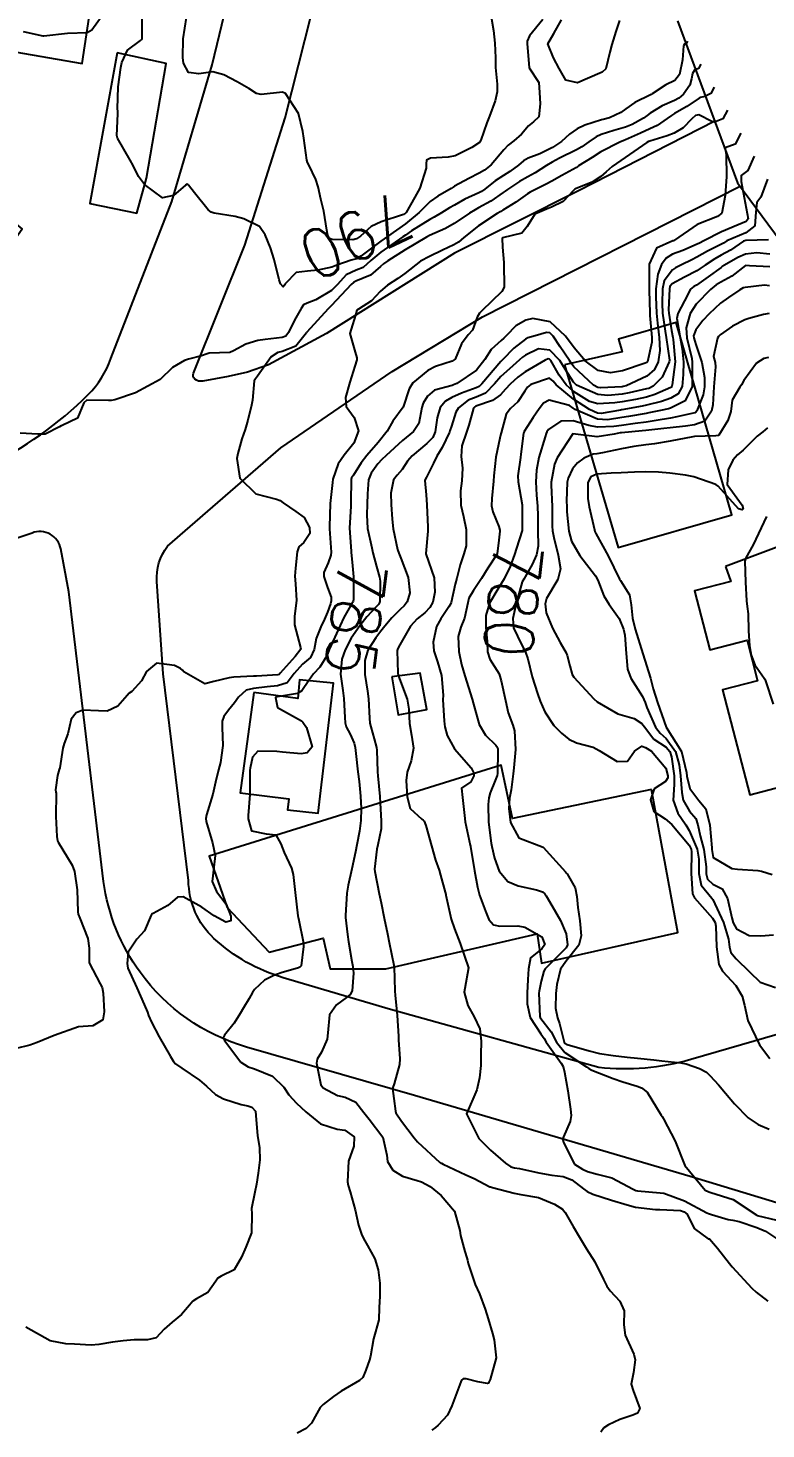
# Model space of a CAD drawing. Header units: metres. Extents: x 318500 to 325275, y 7408834 to 7428799.
# Drawn here: x 323362 to 323422.7, y 7421109.9 to 7421225 of the extents above; entities that cross this region are included whole.
import ezdxf
from ezdxf.enums import TextEntityAlignment as Align

# ---------------------------------------------------------------- set-up
doc = ezdxf.new("R2010")
doc.units = ezdxf.units.M
doc.header["$MEASUREMENT"] = 0
for name, color, linetype in [('Area', 45, 'Continuous'), ('Cotas', 45, 'Continuous'), ('Curvas de Nivel 1m', 11, 'Continuous'), ('Curvas de Nivel 5m', 15, 'Continuous'), ('Edificações', 30, 'Continuous'), ('Vias Primárias', 230, 'Continuous')]:
    doc.layers.add(name, color=color, linetype=linetype)
doc.styles.add('Style-STANDARD', font='STANDARD.shx')

msp = doc.modelspace()

# ---------------------------------------------------------------- linework, layer by layer
at = {"layer": 'Area'}
msp.add_lwpolyline([(323415.42, 7421225.57), (323420.38, 7421212.26), (323440.1, 7421185.63), (323442.04, 7421183.98), (323447.34, 7421179.59), (323453.96, 7421174.06), (323458.37, 7421170.03), (323488.24, 7421151.01), (323497.25, 7421147.57), (323500.9, 7421146.22), (323513.41, 7421140.87)], dxfattribs=at)
at = {"layer": 'Curvas de Nivel 1m', "flags": 128}
for points, elevation in [([(323400.13, 7421225.75), (323400.3, 7421224.78), (323400.4, 7421223.74), (323400.46, 7421222.53), (323400.46, 7421221.74), (323400.59, 7421220.36), (323400.6, 7421219.74), (323400.45, 7421219), (323399.98, 7421217.75), (323399.74, 7421217.19), (323399.27, 7421215.76), (323399.15, 7421215.57), (323398.53, 7421215.16), (323397.14, 7421214.49), (323396.56, 7421214.37), (323395.13, 7421214.29), (323394.8, 7421214.14), (323394.77, 7421213.82), (323394.77, 7421213.47), (323394.25, 7421211.82), (323393.83, 7421211.09), (323393.13, 7421209.84), (323393.07, 7421209.77), (323392.89, 7421209.66), (323391.06, 7421209.05), (323390.25, 7421208.68), (323389.36, 7421207.89), (323389.04, 7421207.67), (323388.72, 7421207.58), (323387.04, 7421207.6), (323386.8, 7421207.69), (323386.68, 7421207.93), (323386.6, 7421208.37), (323386.34, 7421209.93), (323386.1, 7421210.92), (323385.87, 7421211.94), (323385.7, 7421212.54), (323385.12, 7421213.74), (323385.01, 7421213.95), (323384.95, 7421214.12), (323384.7, 7421215.95), (323384.63, 7421216.48), (323384.26, 7421217.96), (323383.2, 7421219.6), (323382.94, 7421219.72), (323381.2, 7421219.52), (323380.82, 7421219.62), (323380.18, 7421220.02), (323379.21, 7421220.56), (323378.11, 7421221.15), (323377.22, 7421221.39), (323376.07, 7421221.21), (323375.22, 7421221.34), (323374.8, 7421222.09), (323374.76, 7421222.56), (323374.79, 7421224.09), (323375.05, 7421225.86)], 791), ([(323416.25, 7421223.91), (323416.16, 7421223.75), (323416.01, 7421223.67), (323415.94, 7421223.51), (323415.84, 7421222.36), (323415.59, 7421221.18), (323415.22, 7421220.68), (323414.46, 7421220.31), (323413.35, 7421219.57), (323413.26, 7421219.52), (323413.21, 7421219.5), (323411.92, 7421218.87), (323411.19, 7421218.34), (323410.76, 7421218.04), (323409.84, 7421217.62), (323409.33, 7421217.48), (323409.18, 7421217.44), (323407.81, 7421217), (323407.17, 7421216.69), (323406.55, 7421216.27), (323405.88, 7421215.67), (323405.14, 7421215.17), (323404.1, 7421214.66), (323403.14, 7421214.28), (323402.78, 7421214.07), (323402.36, 7421213.72), (323401.65, 7421213.2), (323401.12, 7421212.88), (323400.43, 7421212.42), (323399.58, 7421211.75), (323399.31, 7421211.55), (323399.1, 7421211.44), (323397.95, 7421210.92), (323397.08, 7421210.44), (323396.67, 7421210.2), (323396.03, 7421209.8), (323395.43, 7421209.45), (323395.06, 7421209.25), (323393.55, 7421208.33), (323393.05, 7421207.98), (323392.85, 7421207.84), (323391.03, 7421206.56), (323390.21, 7421205.88), (323389.57, 7421205.32), (323389.01, 7421205.08), (323388.19, 7421204.72), (323387.47, 7421203.91), (323386.98, 7421203.41), (323385.69, 7421202.65), (323384.97, 7421202.39), (323384.68, 7421202.24), (323384.47, 7421201.95), (323383.93, 7421200.98), (323383.45, 7421199.96), (323383.23, 7421199.67), (323382.93, 7421199.57), (323381.52, 7421199.4), (323380.93, 7421199.3), (323379.93, 7421199), (323378.92, 7421198.46), (323378.61, 7421198.33), (323376.91, 7421198.27), (323376.75, 7421198.22), (323376.28, 7421198.06), (323375.21, 7421197.77), (323374.9, 7421197.66), (323373.9, 7421197.08), (323372.88, 7421196.1), (323370.87, 7421195.01), (323369.15, 7421194.44), (323368.86, 7421194.38), (323368.64, 7421194.38), (323366.86, 7421194.41), (323366.6, 7421194.18), (323366.09, 7421192.94), (323364.83, 7421192.32), (323364.75, 7421192.3), (323364.6, 7421192.21), (323363.43, 7421191.62), (323362.82, 7421191.61), (323361.37, 7421191.7)], 789), ([(323417.34, 7421222.02), (323417.16, 7421221.67), (323416.84, 7421221.51), (323416.66, 7421221.26), (323416.58, 7421220.82), (323416.45, 7421220.3), (323415.92, 7421219.54), (323415.54, 7421219.21), (323415.2, 7421219.03), (323414.17, 7421218.59), (323413.19, 7421217.98), (323412.95, 7421217.81), (323412.63, 7421217.58), (323411.71, 7421217.06), (323411.17, 7421216.85), (323410.21, 7421216.57), (323409.16, 7421216.23), (323408.75, 7421216.04), (323408.15, 7421215.64), (323407.57, 7421215.22), (323407.14, 7421214.98), (323405.74, 7421214.28), (323405.13, 7421213.96), (323404.67, 7421213.69), (323403.72, 7421213.1), (323403.12, 7421212.77), (323402.44, 7421212.38), (323401.46, 7421211.73), (323401.25, 7421211.58), (323401.1, 7421211.47), (323400.07, 7421210.76), (323399.08, 7421210.21), (323398.78, 7421210.05), (323398.32, 7421209.77), (323397.06, 7421208.92), (323396.34, 7421208.52), (323395.05, 7421207.94), (323394.8, 7421207.81), (323393.03, 7421206.76), (323391.6, 7421205.86), (323391.26, 7421205.62), (323391.01, 7421205.38), (323390.19, 7421204.69), (323388.99, 7421204.18), (323388.8, 7421204.09), (323388.6, 7421203.9), (323386.97, 7421202.19), (323386.71, 7421201.92), (323384.94, 7421200), (323384.92, 7421199.97), (323384.91, 7421199.95), (323384.04, 7421198.84), (323382.92, 7421198.41), (323382.57, 7421198.32), (323382.01, 7421197.98), (323380.89, 7421196.38), (323380.72, 7421196.17), (323380.61, 7421196), (323380.47, 7421194.4), (323380.41, 7421194), (323380.09, 7421192.76), (323379.89, 7421192.01), (323379.61, 7421191.23), (323379.27, 7421190.02), (323379.2, 7421189.62), (323379.45, 7421188.01), (323380.76, 7421186.72), (323382.46, 7421186.27), (323382.75, 7421186.16), (323383, 7421185.97), (323384.05, 7421185.25), (323384.74, 7421184.76), (323385.18, 7421183.94), (323385.2, 7421183.45), (323384.71, 7421182.72), (323384.29, 7421182.37), (323384.15, 7421181.95), (323384.02, 7421180.61), (323383.97, 7421179.95), (323384.03, 7421179.32), (323384.09, 7421177.95), (323383.93, 7421176.65), (323383.93, 7421175.95), (323384.44, 7421174.1), (323384.45, 7421173.94), (323384, 7421173.36), (323382.76, 7421171.97), (323382.66, 7421171.87), (323382.57, 7421171.84), (323380.82, 7421171.74), (323380.57, 7421171.74), (323378.94, 7421171.64), (323378.56, 7421171.6), (323377.3, 7421171.3), (323376.56, 7421171.11), (323374.83, 7421172.08), (323374.71, 7421172.22), (323374.57, 7421172.36), (323374.06, 7421172.6), (323372.58, 7421172.8), (323371.75, 7421172.11), (323371.34, 7421171.34), (323370.55, 7421170.48), (323370.35, 7421170.33), (323370.17, 7421170.14), (323369.41, 7421169.27), (323368.52, 7421168.86), (323367.81, 7421168.87), (323366.52, 7421168.94), (323365.98, 7421168.72), (323365.58, 7421168.19), (323365.28, 7421166.98), (323364.99, 7421166.2), (323364.87, 7421165.82), (323364.64, 7421164.21), (323364.59, 7421164.07), (323364.45, 7421163.58), (323364.27, 7421162.38), (323364.3, 7421162.21), (323364.32, 7421162.11), (323364.3, 7421160.21), (323364.39, 7421158.55), (323364.44, 7421158.21), (323364.51, 7421158.08), (323365.64, 7421156.19), (323365.83, 7421155.67), (323366.05, 7421154.18), (323366.11, 7421152.38), (323366.14, 7421152.18), (323366.29, 7421151.85), (323366.95, 7421150.17), (323367.04, 7421149.39), (323367.04, 7421148.17), (323367.94, 7421146.45), (323368.12, 7421146.16), (323368.21, 7421145.69), (323368.28, 7421144.16), (323368.18, 7421143.5), (323367.34, 7421143), (323366.18, 7421142.91), (323364.17, 7421142.21), (323362.76, 7421141.63), (323362.16, 7421141.4), (323361.04, 7421141.13)], 788), ([(323418.44, 7421220.13), (323418.17, 7421219.6), (323417.67, 7421219.35), (323417.33, 7421219.27), (323417.21, 7421219.21), (323416.2, 7421218.53), (323415.19, 7421217.95), (323414.93, 7421217.81), (323414.57, 7421217.56), (323413.76, 7421216.98), (323413.17, 7421216.71), (323412.38, 7421216.36), (323411.15, 7421215.79), (323411.02, 7421215.74), (323410.69, 7421215.61), (323409.14, 7421214.8), (323408.41, 7421214.36), (323407.3, 7421213.65), (323407.2, 7421213.58), (323407.13, 7421213.53), (323405.92, 7421212.86), (323405.11, 7421212.41), (323404.63, 7421212.16), (323403.71, 7421211.7), (323403.31, 7421211.49), (323403.09, 7421211.36), (323402.13, 7421210.68), (323401.07, 7421210.02), (323400.89, 7421209.91), (323400.61, 7421209.74), (323399.06, 7421208.72), (323397.86, 7421207.78), (323397.43, 7421207.4), (323397.04, 7421207.17), (323396.1, 7421206.74), (323395.03, 7421206.21), (323394.29, 7421205.82), (323393, 7421204.83), (323392.44, 7421204.4), (323391.57, 7421203.86), (323390.98, 7421203.34), (323390.28, 7421202.58), (323389.19, 7421201.89), (323389.05, 7421201.8), (323388.96, 7421201.4), (323388.59, 7421200.25), (323388.49, 7421199.9), (323388.92, 7421198.36), (323389.07, 7421197.89), (323389.07, 7421197.73), (323388.9, 7421197.21), (323388.49, 7421195.9), (323388.13, 7421194.64), (323388.19, 7421193.9), (323388.85, 7421192.98), (323389.2, 7421191.89), (323388.82, 7421190.88), (323388.03, 7421189.9), (323387.53, 7421189.17), (323387.1, 7421187.92), (323387.05, 7421187.64), (323386.88, 7421185.92), (323386.81, 7421184), (323386.81, 7421183.92), (323386.82, 7421183.83), (323386.95, 7421181.92), (323386.93, 7421181.68), (323386.69, 7421181.04), (323386.35, 7421180.24), (323386.35, 7421179.92), (323386.66, 7421179.01), (323386.96, 7421178.22), (323386.96, 7421177.92), (323386.89, 7421177.68), (323386.64, 7421177), (323386.32, 7421176.23), (323386.16, 7421175.92), (323385.71, 7421174.82), (323385.56, 7421173.93), (323385.26, 7421173.26), (323384.58, 7421172.71), (323383.9, 7421171.95), (323383.33, 7421171.18), (323382.55, 7421170.93), (323381.68, 7421170.86), (323380.55, 7421170.73), (323379.97, 7421170.58), (323379.32, 7421170.01), (323379.01, 7421169.54), (323378.52, 7421168.93), (323378.11, 7421168.43), (323377.99, 7421168.03), (323377.99, 7421167.51), (323378.04, 7421166.03), (323377.86, 7421164.64), (323377.69, 7421164.03), (323377.45, 7421163.03), (323377.22, 7421162.04), (323376.7, 7421160.33), (323376.63, 7421160.05), (323376.67, 7421159.78), (323377.2, 7421158.04), (323377.4, 7421157), (323377.3, 7421156.04), (323377.15, 7421154.85), (323377.52, 7421154.03), (323378.31, 7421153), (323378.71, 7421152.02), (323378.69, 7421151.62), (323378.29, 7421151.53), (323377.33, 7421152.03), (323376.31, 7421152.76), (323374.79, 7421153.6), (323374.32, 7421153.56), (323373.51, 7421152.89), (323372.3, 7421152.24), (323372.21, 7421152.2), (323372.14, 7421152.1), (323371.59, 7421150.8), (323370.98, 7421150.12), (323370.26, 7421149.05), (323370.16, 7421148.13), (323370.24, 7421147.75), (323370.98, 7421146.12), (323371.57, 7421144.74), (323371.84, 7421144.11), (323371.94, 7421143.86), (323372.18, 7421143.31), (323372.81, 7421142.09), (323373.74, 7421140.49), (323373.99, 7421140.08), (323374.14, 7421139.89), (323374.68, 7421139.52), (323376.12, 7421138.53), (323376.7, 7421138.04), (323377.44, 7421137.37), (323378.1, 7421136.99), (323379.55, 7421136.55), (323380.09, 7421136.44), (323380.42, 7421136.33), (323380.72, 7421135.99), (323380.78, 7421135.29), (323380.88, 7421133.99), (323381.05, 7421132.98), (323381.08, 7421131.98), (323380.94, 7421130.9), (323380.81, 7421129.99), (323380.66, 7421129.33), (323380.41, 7421127.99), (323380.43, 7421127.54), (323380.4, 7421125.99), (323379.94, 7421124.81), (323379.58, 7421124), (323378.98, 7421122.94), (323377.91, 7421122.42), (323377.64, 7421122.28), (323377.46, 7421122.03), (323376.82, 7421121.1), (323375.88, 7421120.57), (323375.56, 7421120.37), (323375.29, 7421120.06), (323374.65, 7421119.28), (323373.86, 7421118.65), (323373.22, 7421118.08), (323372.56, 7421117.37), (323371.84, 7421117.21), (323370.74, 7421117.21), (323369.83, 7421117.13), (323368.96, 7421117.01), (323367.83, 7421116.82), (323367.22, 7421116.77), (323365.83, 7421116.85), (323365.14, 7421116.88), (323363.83, 7421117.12), (323361.85, 7421118.23)], 787), ([(323419.54, 7421218.24), (323419.17, 7421217.53), (323418.47, 7421217.25), (323418.27, 7421217.31), (323417.18, 7421217.84), (323416.91, 7421217.8), (323416.6, 7421217.53), (323415.91, 7421216.79), (323415.16, 7421216.35), (323414.59, 7421216.12), (323413.15, 7421215.69), (323413.06, 7421215.66), (323412.91, 7421215.57), (323411.14, 7421214.36), (323410.07, 7421213.62), (323409.57, 7421213.18), (323409.12, 7421212.8), (323408.42, 7421212.33), (323407.1, 7421211.79), (323407, 7421211.75), (323406.87, 7421211.65), (323406.02, 7421210.73), (323405.08, 7421210.26), (323404.65, 7421210.11), (323403.7, 7421209.7), (323403.06, 7421208.67), (323402.64, 7421208.13), (323401.05, 7421207.74), (323401.02, 7421207.73), (323401.04, 7421206.98), (323401.14, 7421205.73), (323401.15, 7421205.6), (323401.18, 7421203.73), (323401.13, 7421203.58), (323400.99, 7421203.35), (323399.33, 7421201.75), (323399.16, 7421201.57), (323398.96, 7421201.24), (323398.56, 7421200.16), (323398.22, 7421199.77), (323397.66, 7421199.05), (323397.16, 7421197.79), (323396.91, 7421197.6), (323395.54, 7421197.17), (323394.9, 7421196.86), (323393.67, 7421195.83), (323393.36, 7421195.35), (323392.87, 7421193.84), (323392.01, 7421192.69), (323391.55, 7421191.86), (323390.82, 7421190.92), (323389.88, 7421189.87), (323389.43, 7421189.25), (323388.79, 7421188.26), (323388.63, 7421188.04), (323388.59, 7421187.89), (323388.58, 7421186.06), (323388.58, 7421185.89), (323388.56, 7421185.7), (323388.45, 7421183.89), (323388.59, 7421182.01), (323388.6, 7421181.89), (323388.69, 7421181.09), (323388.78, 7421179.89), (323388.79, 7421178.02), (323388.76, 7421177.89), (323388.72, 7421177.82), (323388.65, 7421177.71), (323387.99, 7421176.54), (323387.7, 7421175.9), (323386.95, 7421174.27), (323386.79, 7421173.92), (323386.58, 7421173.39), (323386.03, 7421172.48), (323385.51, 7421171.93), (323385.12, 7421171.38), (323384.55, 7421170.52), (323384.17, 7421170.32), (323382.54, 7421170.02), (323382.49, 7421170.02), (323382.36, 7421169.97), (323382.53, 7421169.17), (323384.27, 7421168.19), (323384.51, 7421168.05), (323384.61, 7421167.94), (323384.92, 7421167.52), (323385.4, 7421165.93), (323384.98, 7421165.44), (323384.48, 7421165.36), (323382.94, 7421165.5), (323382.48, 7421165.53), (323380.91, 7421165.57), (323380.48, 7421165.08), (323380.28, 7421164.18), (323380.27, 7421164), (323380.25, 7421162.18), (323380.25, 7421162), (323380.13, 7421160.28), (323380.13, 7421160), (323380.4, 7421159.02), (323381.6, 7421158.77), (323382.39, 7421158.7), (323382.8, 7421157.96), (323383.08, 7421157.25), (323383.68, 7421155.95), (323383.83, 7421155.43), (323383.99, 7421153.95), (323384.21, 7421152.03), (323384.23, 7421151.94), (323384.3, 7421151.69), (323384.66, 7421149.94), (323384.68, 7421149.52), (323384.47, 7421147.94), (323384.38, 7421147.81), (323384.25, 7421147.76), (323382.85, 7421147.35), (323382.24, 7421147.13), (323381.47, 7421146.74), (323380.64, 7421145.99), (323380.47, 7421145.74), (323380.21, 7421145.26), (323379.73, 7421144.47), (323379.47, 7421144.01), (323378.98, 7421143.22), (323378.17, 7421142.24), (323378.07, 7421142.02), (323378.17, 7421141.8), (323379.51, 7421140.01), (323380.13, 7421139.62), (323380.65, 7421139.47), (323382.12, 7421138.86), (323383.06, 7421137.96), (323383.48, 7421137.33), (323384.1, 7421136.64), (323384.88, 7421135.93), (323386.08, 7421134.95), (323387.45, 7421134.52), (323388.07, 7421134.42), (323388.84, 7421133.88), (323388.81, 7421133.12), (323388.37, 7421131.88), (323388.29, 7421130.17), (323388.35, 7421129.88), (323388.51, 7421129.37), (323388.93, 7421127.88), (323389.21, 7421126.62), (323389.44, 7421125.87), (323389.6, 7421125.52), (323389.94, 7421124.95), (323390.53, 7421123.85), (323390.81, 7421122.96), (323390.95, 7421121.85), (323390.95, 7421120.79), (323390.91, 7421119.85), (323390.86, 7421118.85), (323390.6, 7421117.85), (323390.43, 7421117.27), (323390.19, 7421115.86), (323390.11, 7421115.56), (323389.8, 7421114.7), (323389.55, 7421114.11), (323389.28, 7421113.87), (323387.78, 7421112.97), (323387.13, 7421112.54), (323386.29, 7421111.9), (323386.04, 7421111.63), (323385.76, 7421111.16), (323385.32, 7421110.35), (323384.9, 7421109.92), (323384.15, 7421109.52)], 786), ([(323421.74, 7421214.47), (323421.22, 7421213.28), (323420.68, 7421212.86), (323420.66, 7421212.37), (323421.24, 7421209.3), (323421.07, 7421209.08), (323420.41, 7421208.82), (323419.06, 7421208.24), (323417.61, 7421207.51), (323417.25, 7421207.32), (323417.05, 7421207.22), (323415.87, 7421206.71), (323415.03, 7421206.4), (323414.49, 7421206.09), (323414.12, 7421205.56), (323413.81, 7421204.76), (323413.65, 7421203.56), (323413.65, 7421202.9), (323413.7, 7421201.56), (323413.78, 7421200.74), (323413.92, 7421199.56), (323413.98, 7421198.5), (323413.85, 7421197.56), (323413.53, 7421196.93), (323412.9, 7421196.39), (323411.21, 7421195.6), (323410.97, 7421195.52), (323410.89, 7421195.51), (323409.09, 7421195.42), (323408.89, 7421195.45), (323408.53, 7421195.63), (323406.91, 7421197.16), (323406.69, 7421197.44), (323406.56, 7421197.66), (323405.79, 7421198.8), (323405.21, 7421199.68), (323404.94, 7421199.94), (323404.65, 7421199.98), (323403.72, 7421199.7), (323403.13, 7421199.52), (323402.94, 7421199.42), (323401.97, 7421198.68), (323401.05, 7421197.73), (323400.98, 7421197.66), (323400.91, 7421197.59), (323399.35, 7421195.75), (323399.12, 7421195.53), (323398.88, 7421195.43), (323397.67, 7421194.99), (323396.87, 7421194.62), (323396.34, 7421194.32), (323395.92, 7421193.8), (323395.67, 7421192.97), (323395.49, 7421191.8), (323395.3, 7421191.33), (323394.82, 7421190.85), (323393.61, 7421189.83), (323393.24, 7421189.4), (323392.79, 7421188.72), (323392.38, 7421188.25), (323392.08, 7421187.85), (323391.85, 7421186.77), (323391.88, 7421185.85), (323391.96, 7421184.62), (323392.06, 7421183.85), (323392.41, 7421182.14), (323392.51, 7421181.84), (323392.69, 7421181.42), (323393.29, 7421179.83), (323393.41, 7421178.58), (323393.21, 7421177.83), (323392.96, 7421177.52), (323392.64, 7421177.24), (323391.94, 7421176.53), (323391.35, 7421175.85), (323391.04, 7421175.43), (323390.61, 7421174.87), (323389.97, 7421173.87), (323389.73, 7421173.02), (323389.73, 7421171.87), (323389.93, 7421170.49), (323390.01, 7421169.87), (323390.1, 7421168.29), (323390.14, 7421167.87), (323390.22, 7421167.57), (323390.5, 7421166.58), (323390.68, 7421165.86), (323390.71, 7421165.64), (323390.76, 7421163.86), (323390.79, 7421163.53), (323390.95, 7421161.85), (323390.98, 7421161.3), (323391.07, 7421159.85), (323391.05, 7421159.2), (323390.78, 7421157.86), (323390.71, 7421157.52), (323390.52, 7421155.86), (323390.54, 7421155.67), (323390.91, 7421153.85), (323391.06, 7421153.11), (323391.32, 7421151.85), (323391.58, 7421150.55), (323391.72, 7421149.85), (323392.11, 7421147.98), (323392.13, 7421147.84), (323392.19, 7421145.87), (323392.19, 7421145.84), (323392.22, 7421145.53), (323392.39, 7421143.84), (323392.48, 7421142.14), (323392.5, 7421141.84), (323392.61, 7421140.3), (323392.57, 7421139.83), (323392.12, 7421138.24), (323392.02, 7421137.94), (323392, 7421137.84), (323392.1, 7421137.02), (323392.23, 7421135.98), (323392.28, 7421135.84), (323392.74, 7421135.17), (323393.77, 7421133.81), (323394.05, 7421133.48), (323395.89, 7421131.78), (323395.98, 7421131.73), (323396.03, 7421131.71), (323396.17, 7421131.64), (323398.02, 7421130.76), (323398.72, 7421130.45), (323400.01, 7421129.78), (323400.05, 7421129.77), (323400.23, 7421129.73), (323402, 7421129.26), (323402.55, 7421129.15), (323404, 7421128.9), (323405.31, 7421128.34), (323405.98, 7421127.93), (323406.2, 7421127.65), (323406.85, 7421126.52), (323407.36, 7421125.63), (323407.95, 7421124.69), (323408.63, 7421123.61), (323409.36, 7421122.16), (323409.63, 7421121.6), (323409.9, 7421121.23), (323410.7, 7421120.39), (323411.06, 7421119.58), (323411.03, 7421118.42), (323411.14, 7421117.58), (323411.83, 7421116.02), (323411.96, 7421115.57), (323411.81, 7421114.52), (323411.63, 7421113.57), (323411.79, 7421113.03), (323412.34, 7421111.56), (323412.15, 7421111.18), (323411.76, 7421111.02), (323410.68, 7421110.66), (323409.75, 7421110.23), (323409.37, 7421109.98), (323409.13, 7421109.61)], 784), ([(323422.84, 7421212.58), (323422.28, 7421211.09), (323421.96, 7421210.66), (323421.88, 7421209.85), (323421.78, 7421208.74), (323421.06, 7421208.17), (323419.49, 7421207.49), (323419.22, 7421207.32), (323419.05, 7421207.23), (323417.89, 7421206.65), (323417.03, 7421206.16), (323416.61, 7421205.94), (323415.77, 7421205.54), (323415.27, 7421205.29), (323415.01, 7421205.11), (323414.34, 7421204.22), (323414.2, 7421203.56), (323414.17, 7421202.36), (323414.21, 7421201.56), (323414.42, 7421200.09), (323414.5, 7421199.55), (323414.77, 7421197.69), (323414.76, 7421197.55), (323414.16, 7421196.29), (323413.43, 7421195.56), (323413.07, 7421195.38), (323412.89, 7421195.33), (323411.47, 7421195), (323410.88, 7421194.91), (323409.7, 7421194.79), (323408.88, 7421194.87), (323407.14, 7421195.65), (323406.89, 7421195.88), (323406.2, 7421196.96), (323405.76, 7421197.67), (323404.92, 7421198.53), (323404, 7421198.62), (323402.92, 7421198.11), (323402.68, 7421197.94), (323402.44, 7421197.71), (323401.63, 7421196.99), (323400.9, 7421196.34), (323400.37, 7421195.74), (323399.64, 7421194.99), (323398.87, 7421194.66), (323398.23, 7421194.41), (323397.42, 7421193.78), (323397.21, 7421193.43), (323396.84, 7421192.28), (323396.72, 7421191.9), (323396.69, 7421191.79), (323396.08, 7421190.53), (323395.64, 7421189.8), (323395.36, 7421189.24), (323394.78, 7421188.08), (323394.69, 7421187.9), (323394.66, 7421187.81), (323394.76, 7421186.63), (323394.83, 7421185.81), (323394.89, 7421183.97), (323394.9, 7421183.81), (323394.89, 7421183.64), (323394.73, 7421181.81), (323394.74, 7421181.77), (323395.41, 7421179.8), (323395.48, 7421178.62), (323395.3, 7421177.8), (323395.07, 7421177.38), (323394.64, 7421176.94), (323394.02, 7421176.43), (323393.48, 7421175.83), (323392.6, 7421174.3), (323392.43, 7421174.01), (323392.37, 7421173.84), (323392.42, 7421171.99), (323392.45, 7421171.84), (323392.57, 7421171.51), (323393.19, 7421169.83), (323393.33, 7421169.02), (323393.4, 7421167.83), (323393.55, 7421166.87), (323393.71, 7421165.82), (323393.53, 7421164.77), (323393.2, 7421163.83), (323393.13, 7421163.15), (323393.21, 7421161.83), (323393.46, 7421160.86), (323394.41, 7421159.97), (323394.51, 7421159.91), (323394.61, 7421159.81), (323394.74, 7421159.47), (323395.19, 7421157.8), (323395.54, 7421156.62), (323395.82, 7421155.79), (323395.95, 7421155.39), (323396.33, 7421153.99), (323396.37, 7421153.78), (323396.38, 7421153.73), (323396.81, 7421151.77), (323397.1, 7421150.96), (323397.56, 7421149.77), (323398.25, 7421147.76), (323397.93, 7421146.06), (323397.9, 7421145.76), (323398.2, 7421144.67), (323398.72, 7421143.75), (323399.19, 7421142.75), (323399.28, 7421141.74), (323399.27, 7421140.63), (323399.25, 7421139.74), (323399.15, 7421138.72), (323398.93, 7421137.75), (323398.09, 7421135.76), (323399.1, 7421133.74), (323400.05, 7421132.78), (323401.29, 7421131.71), (323401.73, 7421131.41), (323402.03, 7421131.33), (323402.45, 7421131.27), (323404.02, 7421130.92), (323405.1, 7421130.74), (323406.02, 7421130.62), (323406.74, 7421130.36), (323407.71, 7421129.62), (323408.01, 7421129.38), (323408.46, 7421129.16), (323410, 7421128.69), (323411.29, 7421128.29), (323411.99, 7421128.1), (323413.62, 7421127.91), (323413.99, 7421127.9), (323415.69, 7421127.82), (323415.98, 7421127.73), (323416.22, 7421127.52), (323416.8, 7421126.34), (323417.96, 7421125.51), (323417.98, 7421125.51), (323418.07, 7421125.49), (323418.71, 7421124.72), (323419.7, 7421123.46), (323419.93, 7421123.2), (323421.55, 7421121.44), (323421.9, 7421121.13), (323422.86, 7421120.39)], 783), ([(323422.92, 7421207.57), (323421.05, 7421207.53), (323420.86, 7421207.47), (323419.79, 7421206.74), (323419.03, 7421206.31), (323418.5, 7421206.02), (323417.7, 7421205.51), (323417.31, 7421205.23), (323417.01, 7421205.03), (323416.02, 7421204.52), (323415, 7421203.96), (323414.81, 7421203.74), (323414.77, 7421203.55), (323414.69, 7421201.83), (323414.71, 7421201.55), (323414.95, 7421200.13), (323415.06, 7421199.55), (323415.09, 7421199.39), (323415.23, 7421197.55), (323415, 7421195.66), (323414.98, 7421195.55), (323414.95, 7421195.49), (323414.89, 7421195.45), (323413.58, 7421194.87), (323412.88, 7421194.65), (323411.99, 7421194.47), (323410.87, 7421194.27), (323410.28, 7421194.19), (323408.87, 7421194.1), (323408.2, 7421194.31), (323406.88, 7421195.13), (323406.28, 7421195.66), (323405.7, 7421196.47), (323405.01, 7421197.68), (323404.91, 7421197.79), (323404.79, 7421197.8), (323404.55, 7421197.69), (323402.9, 7421196.74), (323402.31, 7421196.31), (323401.68, 7421195.72), (323401.3, 7421195.31), (323400.88, 7421194.86), (323400.23, 7421194.38), (323398.86, 7421193.91), (323398.76, 7421193.87), (323398.65, 7421193.76), (323398.26, 7421192.35), (323398.07, 7421191.77), (323397.69, 7421190.65), (323397.64, 7421189.78), (323397.74, 7421188.83), (323397.69, 7421187.78), (323397.6, 7421186.95), (323397.62, 7421185.78), (323397.83, 7421184.85), (323398.06, 7421183.77), (323398.04, 7421182.43), (323397.86, 7421181.77), (323397.57, 7421180.89), (323397.28, 7421179.77), (323397.15, 7421179.29), (323396.81, 7421177.78), (323396.77, 7421177.66), (323396.64, 7421177.44), (323395.97, 7421176.45), (323395.6, 7421175.8), (323395.33, 7421174.53), (323395.4, 7421173.8), (323395.7, 7421172.91), (323396.03, 7421171.79), (323396.15, 7421170.18), (323396.14, 7421169.79), (323396.23, 7421168.07), (323396.26, 7421167.78), (323396.3, 7421167.57), (323396.5, 7421166.85), (323397.09, 7421165.77), (323398.47, 7421164.21), (323398.68, 7421163.76), (323398.67, 7421163.54), (323398.45, 7421163.06), (323397.67, 7421162.53), (323397.76, 7421161.77), (323397.91, 7421160.27), (323397.97, 7421159.76), (323398.38, 7421157.85), (323398.4, 7421157.76), (323398.4, 7421157.74), (323398.75, 7421155.75), (323398.99, 7421154.4), (323399.16, 7421153.75), (323399.64, 7421152.41), (323399.93, 7421151.74), (323400.29, 7421151.31), (323400.83, 7421151.18), (323402.29, 7421151.23), (323402.88, 7421151.1), (323404.28, 7421150.3), (323404.52, 7421149.68), (323404.27, 7421149.33), (323403.35, 7421148.6), (323403.17, 7421147.69), (323403.12, 7421146.8), (323403.07, 7421145.69), (323403.08, 7421144.82), (323403.32, 7421143.69), (323404.18, 7421142.35), (323404.46, 7421141.96), (323404.64, 7421141.67), (323405.86, 7421139.94), (323406.04, 7421139.65), (323406.13, 7421139.19), (323406.41, 7421137.65), (323406.62, 7421136.16), (323406.69, 7421135.64), (323406.6, 7421135.13), (323406.06, 7421133.87), (323405.99, 7421133.72), (323405.99, 7421133.65), (323406.06, 7421133.41), (323406.97, 7421131.64), (323407.61, 7421131.21), (323408.02, 7421131.03), (323408.82, 7421130.81), (323410.02, 7421130.51), (323411.79, 7421129.57), (323412.01, 7421129.47), (323412.13, 7421129.44), (323414.01, 7421129.29), (323414.3, 7421129.25), (323416, 7421128.63), (323417.84, 7421127.63), (323417.98, 7421127.57), (323418.24, 7421127.49), (323419.61, 7421127.1), (323419.98, 7421127.04), (323420.51, 7421126.92), (323421.97, 7421126.43), (323422.67, 7421126.14), (323423.75, 7421125.41)], 782), ([(323423.03, 7421206.4), (323421.97, 7421206.52), (323421.03, 7421206.41), (323420.39, 7421206.12), (323419.29, 7421205.49), (323419.12, 7421205.39), (323419.02, 7421205.31), (323417.96, 7421204.55), (323417, 7421203.87), (323416.78, 7421203.74), (323416.51, 7421203.53), (323416.01, 7421202.57), (323415.45, 7421201.54), (323415.38, 7421201.12), (323415.64, 7421199.54), (323415.83, 7421198.63), (323415.93, 7421197.53), (323415.89, 7421196.53), (323415.82, 7421195.54), (323415.5, 7421194.92), (323414.88, 7421194.56), (323414.12, 7421194.31), (323412.87, 7421194), (323412.52, 7421193.92), (323410.86, 7421193.62), (323410.84, 7421193.62), (323410.75, 7421193.6), (323409.16, 7421193.32), (323408.86, 7421193.34), (323408.2, 7421193.64), (323406.87, 7421194.5), (323405.45, 7421195.67), (323405.2, 7421195.98), (323404.9, 7421196.22), (323403.36, 7421195.7), (323403.1, 7421195.49), (323402.88, 7421195.14), (323402.3, 7421194.28), (323401.69, 7421193.72), (323401.33, 7421193.25), (323400.92, 7421191.73), (323400.91, 7421191.65), (323400.83, 7421191.3), (323400.49, 7421189.73), (323400.33, 7421188.19), (323400.31, 7421187.74), (323400.17, 7421186.33), (323400.14, 7421185.74), (323400.24, 7421185.24), (323400.73, 7421184.04), (323400.82, 7421183.73), (323400.82, 7421183.64), (323400.71, 7421182.66), (323400.61, 7421181.82), (323400.57, 7421181.73), (323399.83, 7421180.6), (323399.32, 7421179.75), (323398.66, 7421178.76), (323398.28, 7421178.14), (323398.18, 7421177.76), (323397.91, 7421176.49), (323397.61, 7421175.77), (323397.4, 7421174.98), (323397.45, 7421173.77), (323397.67, 7421172.68), (323397.93, 7421171.77), (323398.54, 7421169.83), (323398.56, 7421169.76), (323398.58, 7421169.72), (323399.13, 7421167.75), (323399.64, 7421166.88), (323400.49, 7421166.06), (323400.64, 7421165.88), (323400.66, 7421165.73), (323400.66, 7421165.56), (323400.63, 7421163.73), (323400.6, 7421163.58), (323400.45, 7421163.16), (323400.03, 7421162.14), (323399.93, 7421161.74), (323399.87, 7421161.19), (323399.89, 7421159.74), (323400.1, 7421158.02), (323400.15, 7421157.73), (323400.37, 7421156.78), (323400.76, 7421155.72), (323401.48, 7421154.85), (323402.34, 7421154.51), (323403.84, 7421154.18), (323404.33, 7421154.01), (323404.51, 7421153.86), (323404.63, 7421153.68), (323405.09, 7421152.89), (323405.82, 7421151.66), (323406.28, 7421150.57), (323406.4, 7421149.65), (323406.27, 7421149.4), (323404.56, 7421147.68), (323404.44, 7421147.48), (323404.23, 7421146.67), (323404.05, 7421145.86), (323404.03, 7421145.68), (323404.11, 7421143.76), (323404.13, 7421143.68), (323404.19, 7421143.59), (323405.03, 7421142.52), (323405.48, 7421141.66), (323406.16, 7421140.81), (323407.94, 7421139.62), (323408.14, 7421139.5), (323408.39, 7421139.36), (323410.13, 7421138.67), (323410.94, 7421138.41), (323412.12, 7421138.03), (323412.46, 7421137.9), (323412.95, 7421137.56), (323414.09, 7421135.66), (323414.16, 7421135.54), (323414.27, 7421135.35), (323415.23, 7421133.53), (323416.04, 7421131.52), (323417.72, 7421129.49), (323418.01, 7421129.35), (323418.18, 7421129.31), (323420, 7421128.72), (323421.96, 7421127.44), (323421.98, 7421127.43), (323423.6, 7421127.04)], 781), ([(323423, 7421203.8), (323422.59, 7421203.85), (323420.99, 7421203.68), (323420.84, 7421203.63), (323420.56, 7421203.47), (323419.62, 7421202.85), (323418.98, 7421202.37), (323418.05, 7421201.5), (323417.53, 7421200.95), (323416.95, 7421200.2), (323416.76, 7421199.7), (323416.77, 7421199.52), (323416.93, 7421198.97), (323417.44, 7421197.51), (323417.66, 7421196.27), (323417.65, 7421195.51), (323417.55, 7421194.84), (323417.03, 7421193.52), (323416.95, 7421193.42), (323416.86, 7421193.38), (323415.37, 7421193.03), (323414.85, 7421192.92), (323413.68, 7421192.73), (323412.85, 7421192.6), (323411.95, 7421192.48), (323410.84, 7421192.34), (323410.2, 7421192.25), (323408.84, 7421192.2), (323408.14, 7421192.34), (323406.85, 7421192.7), (323405.84, 7421192.67), (323404.83, 7421191.99), (323404.7, 7421191.82), (323404.63, 7421191.68), (323404.55, 7421191.4), (323404.04, 7421189.69), (323403.83, 7421188.66), (323403.78, 7421187.7), (323403.85, 7421186.61), (323403.93, 7421185.69), (323403.95, 7421184.9), (323403.96, 7421183.69), (323403.98, 7421182.42), (323403.85, 7421181.69), (323403.49, 7421180.9), (323402.79, 7421179.71), (323402.67, 7421179.47), (323402.16, 7421177.71), (323401.88, 7421176.46), (323401.94, 7421175.71), (323402.6, 7421174.34), (323402.94, 7421173.7), (323403.13, 7421173.15), (323403.49, 7421171.69), (323403.92, 7421170.32), (323404.15, 7421169.68), (323404.53, 7421168.81), (323405.26, 7421167.67), (323405.88, 7421167.04), (323406.5, 7421166.55), (323407.12, 7421166.26), (323408.49, 7421165.89), (323408.99, 7421165.62), (323410.48, 7421164.71), (323411.31, 7421164.75), (323411.89, 7421165.58), (323412.49, 7421165.99), (323412.81, 7421165.88), (323413.3, 7421165.56), (323414.47, 7421164.18), (323414.63, 7421163.54), (323414.63, 7421163.37), (323414.45, 7421163.07), (323413.52, 7421162.48), (323413.2, 7421161.56), (323413.49, 7421160.62), (323414.41, 7421160.01), (323414.96, 7421159.53), (323416.38, 7421157.85), (323416.55, 7421157.52), (323416.59, 7421157.31), (323416.57, 7421155.52), (323416.67, 7421153.85), (323416.82, 7421153.51), (323418.31, 7421151.86), (323418.52, 7421151.49), (323418.59, 7421151.19), (323418.63, 7421149.48), (323418.82, 7421148.04), (323419.14, 7421147.48), (323420.23, 7421146.32), (323420.76, 7421145.45), (323420.95, 7421144.71), (323421.22, 7421143.45), (323422.17, 7421141.44), (323423.04, 7421140.31)], 779), ([(323422.97, 7421201.53), (323422.51, 7421201.45), (323421.3, 7421201.13), (323420.96, 7421201.01), (323419.96, 7421200.48), (323418.94, 7421199.77), (323418.8, 7421199.64), (323418.71, 7421199.49), (323418.4, 7421198.01), (323418.52, 7421197.5), (323418.55, 7421197.14), (323418.42, 7421195.5), (323418.33, 7421194.03), (323418.24, 7421193.5), (323417.68, 7421192.68), (323416.84, 7421192.38), (323416.09, 7421192.28), (323414.84, 7421192.13), (323414.32, 7421192.07), (323412.84, 7421191.92), (323412.52, 7421191.89), (323410.83, 7421191.73), (323410.72, 7421191.72), (323410.22, 7421191.61), (323408.83, 7421191.39), (323406.83, 7421191.65), (323405.54, 7421189.67), (323405.32, 7421189.15), (323405.04, 7421187.68), (323405.04, 7421187.42), (323405.12, 7421185.67), (323405.12, 7421184.06), (323405.15, 7421183.67), (323405.27, 7421183.12), (323405.62, 7421181.67), (323405.8, 7421180.55), (323405.59, 7421179.67), (323404.65, 7421178.11), (323404.56, 7421177.68), (323404.64, 7421176.93), (323405.15, 7421175.67), (323405.77, 7421174.49), (323406.28, 7421173.65), (323406.37, 7421173.43), (323406.58, 7421172.58), (323406.78, 7421171.86), (323406.91, 7421171.64), (323408.54, 7421169.87), (323408.83, 7421169.62), (323410.53, 7421168.64), (323411.86, 7421168.24), (323412.51, 7421167.85), (323412.71, 7421167.57), (323413.5, 7421166.55), (323414.49, 7421165.89), (323414.8, 7421165.54), (323414.93, 7421165.09), (323415.15, 7421163.53), (323415.16, 7421162.82), (323415.08, 7421161.53), (323415.47, 7421160.48), (323416.12, 7421159.52), (323416.4, 7421159.04), (323417.04, 7421157.51), (323417.18, 7421156.7), (323417.19, 7421155.51), (323417.38, 7421154.55), (323418.25, 7421153.49), (323418.33, 7421153.39), (323419.21, 7421151.48), (323419.63, 7421150.12), (323419.71, 7421149.47), (323419.81, 7421149.02), (323420.26, 7421148.5), (323421.35, 7421147.45), (323422.24, 7421146.59), (323423.5, 7421146.16)], 778), ([(323422.92, 7421197.91), (323422.52, 7421197.84), (323421.93, 7421197.45), (323420.9, 7421196.03), (323420.7, 7421195.67), (323420.55, 7421195.47), (323419.94, 7421194.41), (323419.83, 7421193.48), (323419.58, 7421192.75), (323418.83, 7421191.53), (323418.81, 7421191.51), (323418.58, 7421191.49), (323416.83, 7421191.41), (323416.7, 7421191.39), (323414.83, 7421191.05), (323413.55, 7421190.83), (323412.82, 7421190.74), (323411.83, 7421190.6), (323410.82, 7421190.4), (323409.27, 7421190.08), (323408.81, 7421190.01), (323408.49, 7421189.96), (323407.74, 7421189.64), (323407.2, 7421189.25), (323406.8, 7421188.76), (323406.44, 7421188), (323406.36, 7421187.66), (323406.31, 7421186.1), (323406.32, 7421185.66), (323406.33, 7421185.24), (323406.49, 7421183.65), (323406.72, 7421182.81), (323407.4, 7421181.64), (323408.68, 7421179.98), (323408.87, 7421179.63), (323409.37, 7421178.33), (323409.82, 7421177.61), (323410.63, 7421176.46), (323411, 7421175.59), (323411.11, 7421175.09), (323411.2, 7421173.59), (323411.31, 7421172.32), (323411.59, 7421171.58), (323412.55, 7421170.05), (323412.77, 7421169.57), (323412.92, 7421169.17), (323413.62, 7421167.55), (323414, 7421167.05), (323414.5, 7421166.61), (323415.28, 7421165.53), (323415.56, 7421164.44), (323415.68, 7421163.53), (323415.8, 7421162.16), (323415.89, 7421161.53), (323416.42, 7421160.64), (323416.95, 7421160.04), (323417.11, 7421159.51), (323417.29, 7421158.61), (323417.59, 7421157.5), (323417.79, 7421156.07), (323417.8, 7421155.5), (323417.89, 7421155.05), (323418.34, 7421154.65), (323419.12, 7421154.26), (323419.54, 7421153.47), (323419.89, 7421151.88), (323420.02, 7421151.46), (323420.29, 7421150.96), (323421.32, 7421150.42), (323422.29, 7421150.4), (323423.33, 7421150.47)], 777), ([(323422.84, 7421192.14), (323422.46, 7421191.82), (323421.99, 7421191.45), (323420.82, 7421190.31), (323420.38, 7421189.91), (323419.99, 7421189.48), (323419.6, 7421188.68), (323419.53, 7421187.48), (323420.75, 7421185.78), (323420.82, 7421185.47), (323420.75, 7421185.39), (323420.46, 7421185.47), (323418.78, 7421187.35), (323418.59, 7421187.49), (323416.79, 7421188.11), (323416.08, 7421188.24), (323414.79, 7421188.41), (323413.86, 7421188.49), (323412.79, 7421188.51), (323411.9, 7421188.48), (323410.79, 7421188.45), (323409.99, 7421188.42), (323408.79, 7421188.33), (323408.3, 7421188.12), (323408.07, 7421187.64), (323408.07, 7421186.33), (323408.16, 7421185.64), (323408.6, 7421183.76), (323408.64, 7421183.63), (323408.73, 7421183.46), (323409.72, 7421181.61), (323410.67, 7421179.71), (323410.74, 7421179.6), (323411.48, 7421178.41), (323411.63, 7421177.59), (323411.72, 7421176.5), (323411.95, 7421175.58), (323412.59, 7421173.57), (323413.2, 7421171.56), (323413.42, 7421170.7), (323413.78, 7421169.56), (323414.51, 7421167.54), (323415.75, 7421165.53), (323416.17, 7421163.82), (323416.2, 7421163.52), (323416.44, 7421162.51), (323417.2, 7421161.51), (323417.76, 7421160.84), (323418.08, 7421159.49), (323418.25, 7421157.63), (323418.26, 7421157.49), (323418.37, 7421156.83), (323419.89, 7421155.93), (323420.36, 7421155.86), (323422.04, 7421155.76), (323422.35, 7421155.71), (323423.22, 7421155.43)], 776)]:
    msp.add_lwpolyline(points, dxfattribs=dict(at, elevation=elevation))
at = {"layer": 'Curvas de Nivel 5m', "flags": 128}
for points, elevation in [([(323368.24, 7421226.18), (323367.27, 7421224.8), (323366.87, 7421224.59), (323365.26, 7421224.54), (323363.33, 7421224.31), (323363.26, 7421224.31), (323361.66, 7421224.66)], 790), ([(323404.35, 7421225.69), (323403.27, 7421224.35), (323403.08, 7421223.9), (323403.07, 7421223.71), (323403.23, 7421221.71), (323404.04, 7421220.52), (323404.08, 7421219.7), (323404.13, 7421218.76), (323404.04, 7421217.7), (323403.59, 7421217.29), (323403.17, 7421216.94), (323402.6, 7421216.27), (323401.98, 7421215.72), (323401.51, 7421215.36), (323401.14, 7421214.97), (323400.11, 7421213.75), (323399.57, 7421213.31), (323399.12, 7421213.05), (323398.26, 7421212.63), (323397.1, 7421211.99), (323396.99, 7421211.91), (323396.81, 7421211.79), (323395.73, 7421211.16), (323395.08, 7421210.74), (323394.62, 7421210.28), (323394.2, 7421209.82), (323393.06, 7421208.89), (323391.58, 7421207.86), (323391.04, 7421207.47), (323389.39, 7421206.25), (323389.02, 7421206.02), (323388.6, 7421205.9), (323387.42, 7421205.5), (323387.01, 7421205.33), (323385.85, 7421205.1), (323385.01, 7421205.02), (323384.07, 7421204.9), (323383.18, 7421203.97), (323383.1, 7421203.85), (323382.99, 7421203.73), (323382.77, 7421203.97), (323382.67, 7421204.3), (323382.27, 7421205.98), (323381.97, 7421206.92), (323381.53, 7421207.99), (323381.05, 7421208.68), (323379.77, 7421209.31), (323379.06, 7421209.49), (323377.33, 7421209.78), (323377.07, 7421209.86), (323376.83, 7421210.05), (323375.71, 7421211.45), (323375.21, 7421212.08), (323375.16, 7421212.14), (323375.1, 7421212.15), (323374.96, 7421212.08), (323373.97, 7421211.22), (323373.08, 7421211.03), (323371.59, 7421212.13), (323371.11, 7421212.8), (323370.66, 7421213.68), (323370.42, 7421214.14), (323369.37, 7421215.94), (323369.31, 7421216.16), (323369.4, 7421217.93), (323369.4, 7421218.16), (323369.38, 7421218.36), (323369.42, 7421220.16), (323369.64, 7421221.74), (323369.73, 7421222.15), (323370.21, 7421223.18), (323371.26, 7421223.96), (323371.36, 7421224.03), (323371.41, 7421224.13), (323371.41, 7421226)], 790), ([(323410.66, 7421225.61), (323410.35, 7421224.69), (323410.02, 7421223.62), (323409.88, 7421222.99), (323409.53, 7421221.63), (323409.23, 7421221.37), (323408.03, 7421220.84), (323407.22, 7421220.47), (323406.26, 7421220.7), (323405.69, 7421221.67), (323405.24, 7421222.54), (323404.76, 7421223.69), (323405.27, 7421224.54), (323405.88, 7421225.67)], 790), ([(323420.64, 7421216.36), (323420.17, 7421215.44), (323419.35, 7421215.14), (323419.35, 7421215.08), (323419.44, 7421214.57), (323419.47, 7421212.79), (323419.36, 7421211.22), (323419.07, 7421209.78), (323418.71, 7421209.5), (323417.06, 7421208.85), (323415.18, 7421207.55), (323415.1, 7421207.5), (323415.05, 7421207.49), (323413.7, 7421206.9), (323413.11, 7421205.57), (323413.1, 7421205.49), (323413.11, 7421203.57), (323413.11, 7421203.45), (323413.15, 7421201.57), (323413.16, 7421201.37), (323413.32, 7421199.57), (323413.32, 7421199.18), (323412.96, 7421197.57), (323412.94, 7421197.53), (323412.91, 7421197.5), (323412.78, 7421197.45), (323410.9, 7421196.81), (323409.93, 7421196.65), (323408.9, 7421196.86), (323407.84, 7421197.64), (323406.93, 7421198.71), (323406.23, 7421199.66), (323404.96, 7421200.85), (323403.53, 7421201.13), (323402.96, 7421200.99), (323402.15, 7421200.52), (323401.38, 7421199.73), (323401.16, 7421199.5), (323400.93, 7421199.32), (323400.1, 7421198.57), (323399.59, 7421197.75), (323398.9, 7421196.88), (323397.29, 7421195.78), (323397.02, 7421195.66), (323396.89, 7421195.62), (323395.45, 7421195.23), (323394.87, 7421194.75), (323394.52, 7421194.16), (323394.42, 7421193.82), (323394.17, 7421192.49), (323393.73, 7421191.83), (323392.82, 7421191.09), (323391.46, 7421189.85), (323391.13, 7421189.53), (323390.8, 7421189.17), (323390.24, 7421188.42), (323390.02, 7421187.87), (323389.93, 7421186.71), (323389.91, 7421185.87), (323389.87, 7421185), (323389.95, 7421183.87), (323390.29, 7421182.28), (323390.39, 7421181.86), (323390.68, 7421180.74), (323390.92, 7421179.86), (323390.97, 7421179.55), (323390.96, 7421177.86), (323390.86, 7421177.65), (323390.64, 7421177.43), (323389.89, 7421176.61), (323389.31, 7421175.88), (323388.6, 7421174.85), (323388.09, 7421173.9), (323387.82, 7421173.14), (323387.71, 7421171.9), (323387.9, 7421170.55), (323387.99, 7421169.9), (323388.07, 7421168.34), (323388.09, 7421167.9), (323388.18, 7421167.57), (323388.5, 7421166.96), (323388.84, 7421166.23), (323388.93, 7421165.88), (323388.98, 7421165.38), (323389.14, 7421163.88), (323389.24, 7421163.09), (323389.36, 7421161.88), (323389.41, 7421160.87), (323389.39, 7421159.88), (323389.28, 7421159), (323389.06, 7421157.88), (323388.96, 7421157.29), (323388.66, 7421155.89), (323388.34, 7421154.56), (323388.23, 7421153.89), (323388.12, 7421152.07), (323388.13, 7421151.89), (323388.28, 7421150.5), (323388.37, 7421149.89), (323388.66, 7421148.29), (323388.73, 7421147.88), (323388.79, 7421147.33), (323388.68, 7421145.88), (323388.52, 7421145.58), (323388.21, 7421145.32), (323387.38, 7421144.72), (323386.81, 7421143.91), (323386.68, 7421142.42), (323386.62, 7421141.91), (323386.15, 7421140.84), (323385.8, 7421140.26), (323385.74, 7421139.92), (323386.11, 7421138.14), (323386.29, 7421137.92), (323387.48, 7421137.27), (323388.1, 7421137.13), (323388.97, 7421136.74), (323389.64, 7421135.87), (323390.08, 7421135.32), (323391.19, 7421133.85), (323391.52, 7421132.37), (323391.59, 7421131.84), (323392.02, 7421131.15), (323392.83, 7421130.64), (323394.01, 7421130.29), (323394.38, 7421130.17), (323395.1, 7421129.79), (323396, 7421129.06), (323397.09, 7421127.77), (323397.54, 7421126.18), (323397.6, 7421125.76), (323397.94, 7421124.47), (323398.12, 7421123.94), (323398.15, 7421123.76), (323398.21, 7421123.48), (323398.78, 7421121.75), (323399.14, 7421120.99), (323399.62, 7421119.73), (323399.87, 7421118.92), (323400.21, 7421117.72), (323400.36, 7421117.2), (323400.51, 7421115.72), (323400.02, 7421113.94), (323399.92, 7421113.73), (323399.88, 7421113.65), (323399.8, 7421113.6), (323399.01, 7421113.74), (323398.04, 7421113.99), (323397.8, 7421113.99), (323397.68, 7421113.89), (323397.61, 7421113.76), (323397.12, 7421112.43), (323396.88, 7421111.77), (323396.52, 7421111.01), (323395.75, 7421110.19), (323395.54, 7421109.99), (323395.23, 7421109.79)], 785), ([(323423.02, 7421205.36), (323421.36, 7421205.46), (323421.02, 7421205.48), (323419.9, 7421204.59), (323419, 7421204.11), (323418.61, 7421203.88), (323418.15, 7421203.5), (323416.98, 7421202.29), (323416.48, 7421201.53), (323416.14, 7421200.34), (323416.21, 7421199.53), (323416.6, 7421197.84), (323416.63, 7421197.52), (323416.64, 7421197.25), (323416.65, 7421195.52), (323416.05, 7421194.35), (323414.86, 7421193.75), (323414.7, 7421193.71), (323414.04, 7421193.56), (323413.07, 7421193.36), (323412.86, 7421193.31), (323411.39, 7421193.06), (323410.85, 7421192.98), (323409.68, 7421192.79), (323408.85, 7421192.85), (323407.02, 7421193.65), (323406.86, 7421193.75), (323406.54, 7421193.98), (323404.87, 7421194.4), (323404.41, 7421194.15), (323404.05, 7421193.69), (323403.56, 7421192.99), (323402.83, 7421191.83), (323402.79, 7421191.75), (323402.77, 7421191.71), (323402.55, 7421189.98), (323402.51, 7421189.71), (323402.31, 7421188.19), (323402.32, 7421187.71), (323402.66, 7421185.8), (323402.67, 7421185.71), (323402.66, 7421183.78), (323402.65, 7421183.71), (323402.18, 7421182.24), (323402.03, 7421181.72), (323401.68, 7421180.73), (323401.19, 7421179.72), (323400.66, 7421178.87), (323399.98, 7421177.74), (323399.67, 7421176.71), (323399.66, 7421175.74), (323399.77, 7421174.58), (323399.82, 7421173.74), (323399.99, 7421173.14), (323400.58, 7421172.23), (323400.76, 7421171.92), (323400.83, 7421171.73), (323400.92, 7421171.36), (323401.28, 7421169.72), (323401.52, 7421168.72), (323401.89, 7421167.71), (323402.04, 7421167.24), (323402.12, 7421165.71), (323401.96, 7421164.21), (323401.91, 7421163.71), (323401.76, 7421162.39), (323401.63, 7421161.71), (323401.55, 7421160.85), (323401.71, 7421159.71), (323402.39, 7421158.46), (323404.38, 7421157.68), (323406.21, 7421155.65), (323406.27, 7421155.58), (323406.35, 7421155.48), (323407.03, 7421154.33), (323407.15, 7421153.64), (323407.24, 7421152.71), (323407.4, 7421151.63), (323407.52, 7421150.39), (323407.32, 7421149.63), (323406.26, 7421148.29), (323405.82, 7421147.66), (323405.5, 7421146.39), (323405.43, 7421145.66), (323405.4, 7421144.46), (323405.57, 7421143.66), (323405.73, 7421143.2), (323406.12, 7421141.65), (323406.17, 7421141.57), (323406.35, 7421141.47), (323408.16, 7421140.96), (323409.03, 7421140.74), (323410.15, 7421140.55), (323411.3, 7421140.43), (323412.15, 7421140.34), (323413.5, 7421140.2), (323414.15, 7421140.13), (323415.72, 7421139.95), (323416.15, 7421139.87), (323417.24, 7421139.5), (323417.82, 7421139.18), (323418.13, 7421138.9), (323418.8, 7421138.16), (323419.37, 7421137.47), (323420.11, 7421136.58), (323421.24, 7421135.45), (323422.08, 7421134.9), (323422.98, 7421134.52)], 780), ([(323422.74, 7421184.86), (323422.1, 7421183.45), (323421.65, 7421182.52), (323421.04, 7421181.46), (323420.97, 7421181.19), (323421.02, 7421179.46), (323421.12, 7421177.93), (323421.17, 7421177.46), (323421.24, 7421176.86), (323421.27, 7421175.46), (323421.35, 7421174.21), (323421.5, 7421173.46), (323421.79, 7421172.66), (323422.57, 7421171.58), (323422.61, 7421171.48), (323422.63, 7421171.44), (323422.66, 7421171.35), (323423.31, 7421169.43)], 775)]:
    msp.add_lwpolyline(points, dxfattribs=dict(at, elevation=elevation))
at = {"layer": 'Edificações'}
for points in [[(323372.48, 7421231.04), (323351.66, 7421234.63), (323350.68, 7421229.24), (323345.38, 7421230.32), (323342.78, 7421218.38), (323347.18, 7421214.51), (323342.87, 7421210.3), (323338.82, 7421205.98), (323353.37, 7421187.14), (323357.23, 7421189.02), (323352.57, 7421194.03), (323360.64, 7421203.1), (323358.84, 7421204.73), (323361.54, 7421208.5), (323355.52, 7421213.43), (323352.65, 7421210.12), (323348.43, 7421213.8), (323348.79, 7421226.28), (323358.39, 7421224.49), (323358.21, 7421223.5), (323366.47, 7421222.07), (323367.36, 7421227.9), (323374.36, 7421226.55), (323374.63, 7421228.61)], [(323369.34, 7421222.96), (323367.1, 7421210.58), (323370.96, 7421209.77), (323371.77, 7421212.64), (323373.38, 7421222.06)], [(323406.13, 7421197.31), (323410.55, 7421182.29), (323419.89, 7421184.99), (323415.32, 7421200.79), (323410.57, 7421199.42), (323410.87, 7421198.38)], [(323419.37, 7421180.73), (323419.81, 7421179.51), (323416.83, 7421178.74), (323418.08, 7421173.89), (323421.15, 7421174.69), (323422.02, 7421171.34), (323419.14, 7421170.6), (323421.37, 7421161.98), (323424.51, 7421162.8), (323427.6, 7421150.87), (323436.57, 7421153.36), (323437.7, 7421149.24), (323440.55, 7421150.02), (323438.51, 7421157.37), (323446.71, 7421159.65), (323442.86, 7421173.51), (323439.43, 7421172.56), (323440.05, 7421170.35), (323435.42, 7421169.06), (323430.75, 7421185.88), (323425.75, 7421183.13)], [(323391.93, 7421171.67), (323392.47, 7421168.55), (323394.83, 7421169), (323394.28, 7421171.99)], [(323380.6, 7421170.39), (323379.47, 7421162.14), (323383.48, 7421161.65), (323383.35, 7421160.75), (323385.87, 7421160.47), (323387.13, 7421171.16), (323384.34, 7421171.43), (323384.2, 7421169.9)], [(323413.29, 7421162.43), (323401.86, 7421160.03), (323400.94, 7421164.42), (323376.92, 7421156.94), (323378.41, 7421152.72), (323381.84, 7421149.06), (323386.3, 7421150.2), (323386.87, 7421147.69), (323391.44, 7421147.69), (323403.9, 7421150.55), (323404.25, 7421148.15), (323415.45, 7421150.66)]]:
    msp.add_lwpolyline(points, close=True, dxfattribs=at)
at = {"layer": 'Vias Primárias'}
for points in [[(323715.64, 7420145.55, 0), (323709.04, 7420132.94)], [(323831.09, 7420001.79, 0), (323833.84, 7420008.44, 0.220888)], [(323205.07, 7420933.77, 0), (323207.3, 7420931.93, 0.020742), (323210.31, 7420929.65), (323213.33, 7420928.87), (323214.56, 7420929.48), (323216.06, 7420926.78), (323213.87, 7420925.31), (323213.87, 7420924.56), (323218.07, 7420917.64), (323222.11, 7420910.97), (323227.38, 7420903.13), (323230.22, 7420898.98, 0.38291), (323236.45, 7420897.46), (323249.5, 7420903.93), (323257.59, 7420907.84)], [(323342.25, 7421182.14), (323354.85, 7421187.1), (323358.61, 7421188.94, 0.081881), (323366.97, 7421194.87, 0.114666), (323368.83, 7421197.82), (323373.85, 7421210.74), (323377.15, 7421221.97), (323379.95, 7421233.54, 0.048235), (323382.51, 7421251.54, 0.048262), (323382.02, 7421260.93, -0.000438), (323379.71, 7421276.49), (323376.18, 7421299.13), (323373.59, 7421314.64)], [(323418.49, 7421217.33), (323407.28, 7421211.62), (323397.09, 7421206.49), (323386.56, 7421199.89), (323381.79, 7421197.32), (323380.07, 7421196.7), (323378.48, 7421196.34), (323376.4, 7421195.97, -0.220055), (323375.74, 7421196.14, -0.354583), (323375.64, 7421196.62), (323379.84, 7421207.15), (323383.16, 7421217.61), (323385.88, 7421228.33), (323388.34, 7421242.62), (323388.83, 7421251.61), (323388.71, 7421258.74), (323386.37, 7421276.84), (323382.79, 7421298.08)], [(323477.17, 7421158.06), (323450.26, 7421150.62), (323427.8, 7421143.48), (323416.52, 7421140.23, -0.097979), (323408.95, 7421139.58), (323391.83, 7421144.34), (323383.01, 7421146.95, -0.115708), (323377.31, 7421150.19, -0.20722), (323375.22, 7421154.95), (323373.12, 7421171.92), (323372.62, 7421179.52, -0.181146), (323373.48, 7421182.4), (323382.8, 7421190.49), (323391.97, 7421196.77), (323399.4, 7421201.25), (323420.58, 7421212)], [(323500, 7421103.8), (323458.9, 7421117.26), (323444.98, 7421121.97), (323416.47, 7421130.62), (323393.79, 7421137.28), (323379.99, 7421141.26, -0.166856), (323371.23, 7421147.4, -0.123935), (323368.23, 7421154.87), (323365.37, 7421178.65), (323364.71, 7421182.18, 0.47164), (323362.35, 7421183.49), (323343.58, 7421177.27)]]:
    msp.add_lwpolyline(points, format="xyb", dxfattribs=at)

# ---------------------------------------------------------------- texts
at = {"layer": 'Cotas', "style": 'Style-STANDARD'}
for s, rotation, p in [('790', 205.4264, (323388.98, 7421207.89, 790)), ('780', 264.1307, (323401.9, 7421177.95, 780)), ('785', 262.6578, (323388.99, 7421176.48, 785))]:
    msp.add_text(s, height=4, rotation=rotation, dxfattribs=at).set_placement(p, align=Align.MIDDLE_CENTER)

doc.saveas('drawing.dxf')
